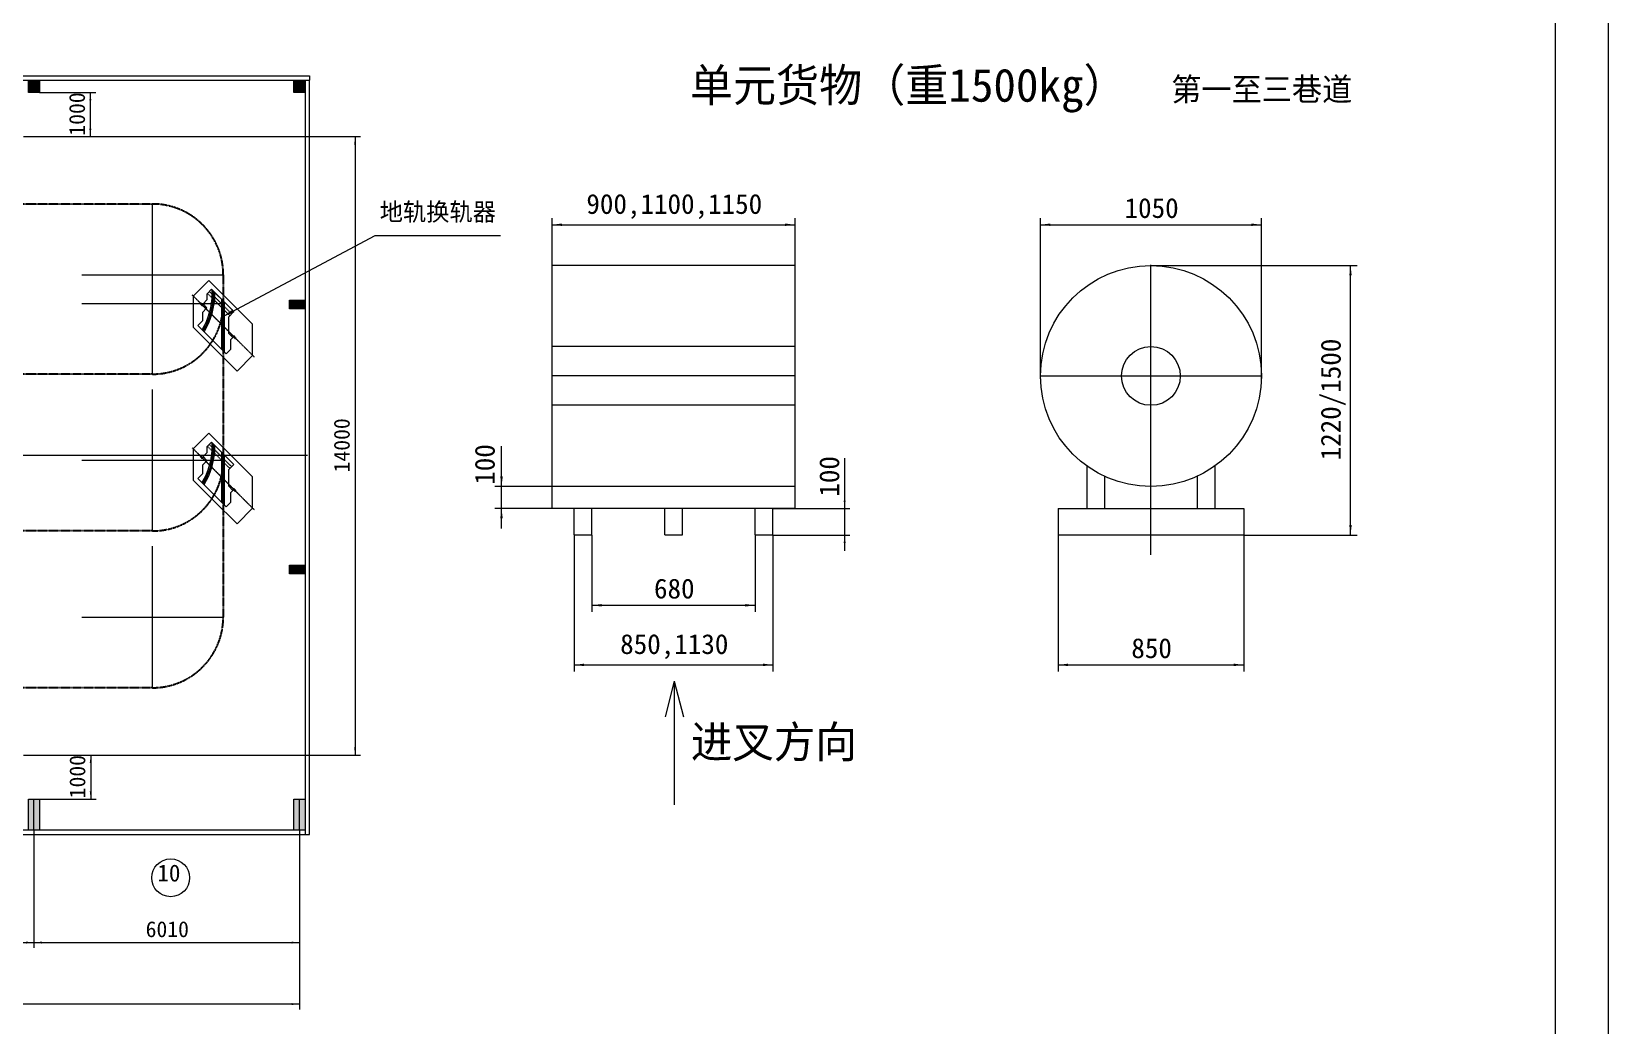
# Model space of a CAD drawing. Header units: millimetres. Extents: x -50460 to 50460, y -35640 to 35640.
# Drawn here: x 14765 to 50460, y -21709 to 790 of the extents above; entities that cross this region are included whole.
import ezdxf
from ezdxf.enums import TextEntityAlignment as Align

# ---------------------------------------------------------------- set-up
doc = ezdxf.new("R2010")
doc.units = ezdxf.units.MM
for name, pattern in [('双点画线', [22, 12, -2, 2, -2, 2, -2]), ('点画线', [18, 12, -2, 2, -2]), ('虚线', [2, 1, -1])]:
    doc.linetypes.add(name, pattern=pattern)
doc.layers.get('0').update_dxf_attribs({"lineweight": 35})
for name, color, linetype, lineweight in [('7', 30, '双点画线', 18), ('EB0', 7, 'Continuous', 15), ('EB0_1', 7, 'Continuous', 15), ('WALL-MOVE', 6, 'Continuous', 18), ('中心线层', 1, '点画线', 18), ('尺寸线层', 4, 'Continuous', 18), ('粗实线层', 7, 'Continuous', 15), ('粗实线层_1', 7, 'Continuous', 15), ('细实线层', 3, 'Continuous', 18), ('虚线层', 100, '虚线', 18)]:
    doc.layers.add(name, color=color, linetype=linetype, lineweight=lineweight)
doc.styles.add('标准', font='', dxfattribs={"width": 0.667})
doc.styles.get('标准').set_extended_font_data('宋体')
doc.dimstyles.new('AM_DEMATIC$0', dxfattribs={"dimscale": 120, "dimtxt": 3, "dimasz": 1.5, "dimexe": 1, "dimexo": 0, "dimgap": 1, "dimtad": 1, "dimdsep": 46, "dimtxsty": 'Standard', "dimblk": '_CAXARROW', "dimcen": 0, "dimdle": 3, "dimclrd": 256, "dimclre": 256, "dimclrt": 2, "dimadec": 0, "dimazin": 2, "dimtfac": 0.707107, "dimtdec": 3, "dimtmove": 0, "dimatfit": 3, "dimfxl": 0, "dimfrac": 2, "dimtolj": 1, "dimlwd": 18, "dimarcsym": 0})

# ---------------------------------------------------------------- blocks, each defined once
blk = doc.blocks.new('*X244')
at = {"layer": '粗实线层'}
blk.add_line((410.5, -287), (410.5, 287), dxfattribs=at)
at = {"layer": '细实线层'}
blk.add_line((420.5, -297), (420.5, 297), dxfattribs=at)
at = {"layer": '尺寸线层', "linetype": 'Continuous', "style": '标准', "width": 0.667}
blk.add_attdef('图纸编号', text='', height=5.19, rotation=180, dxfattribs=at).set_placement((-370.5, 282), align=Align.MIDDLE_CENTER)
blk = doc.blocks.new('*X514')
at = {"layer": '尺寸线层', "linetype": 'Continuous', "lineweight": 18}
for points in [[(22090, -1590), (22112, -1770), (22067, -1770)], [(22090, -15590), (22112, -15410), (22067, -15410)]]:
    blk.add_hatch(color=256, dxfattribs=at).paths.add_polyline_path(points, flags=0)
at = {"layer": '尺寸线层'}
for p, q in [((14580, -1590), (22210, -1590)), ((14580, -15590), (22210, -15590))]:
    blk.add_line(p, q, dxfattribs=at)
at = {"layer": '尺寸线层', "linetype": 'Continuous', "lineweight": 18}
blk.add_line((22090, -1590), (22090, -15590), dxfattribs=at)
at = {"layer": '尺寸线层', "color": 2, "insert": (21790, -8577), "char_height": 360, "width": 2392, "attachment_point": 5, "rotation": 90, "line_spacing_factor": 1.37}
blk.add_mtext('14000', dxfattribs=at)
blk = doc.blocks.new('_CAXARROW')
blk.add_hatch(color=0).paths.add_polyline_path([(0, 0), (-1, 0.125), (-1, -0.125)], flags=0)
blk = doc.blocks.new('*X565')
at = {"layer": '中心线层'}
blk.add_line((354, 354), (-1055, 1762), dxfattribs=at)
at = {"layer": '粗实线层_1'}
for p, q in [((-1028, 1735), (-674, 2089)), ((-674, 2089), (316, 1099)), ((-1028, 1735), (-1028, 1028)), ((316, 391), (316, 1099)), ((-568, 568), (-1028, 1028)), ((-38, 38), (-568, 568)), ((316, 391), (-38, 38))]:
    blk.add_line(p, q, dxfattribs=at)
blk = doc.blocks.new('*X567')
at = {"layer": 'EB0'}
for p, q in [((247, 879), (247, 963)), ((307, 879), (307, 903))]:
    blk.add_line(p, q, dxfattribs=at)
at = {"layer": '中心线层'}
blk.add_line((277, 876), (277, 933), dxfattribs=at)
at = {"layer": '中心线层', "linetype": '点画线', "lineweight": 18}
blk.add_arc((-1323, 879), 1600, 328.3543, 0, dxfattribs=at)
at = {"layer": '粗实线层'}
for p, q in [((307, 903), (247, 963)), ((61, 17), (17, 61))]:
    blk.add_line(p, q, dxfattribs=at)
for radius, start in [(1570, 328.6158), (1630, 328.1027)]:
    blk.add_arc((-1323, 879), radius, start, 0, dxfattribs=at)
at = {"layer": '虚线层', "linetype": '虚线', "lineweight": 18}
for p, q in [((271, 879), (271, 939)), ((283, 879), (283, 927))]:
    blk.add_line(p, q, dxfattribs=at)
for radius, start, end in [(1594, 328.4068, 0), (1606, 328.3022, 360)]:
    blk.add_arc((-1323, 879), radius, start, end, dxfattribs=at)
blk = doc.blocks.new('*X568')
at = {"layer": 'EB0'}
for p, q in [((24, 84), (24, 1216)), ((84, 24), (84, 1155))]:
    blk.add_line(p, q, dxfattribs=at)
at = {"layer": '中心线层'}
blk.add_line((54, 54), (54, 1185), dxfattribs=at)
at = {"layer": '粗实线层'}
for p, q in [((24, 1216), (84, 1155)), ((84, 24), (24, 84))]:
    blk.add_line(p, q, dxfattribs=at)
at = {"layer": '虚线层', "linetype": '虚线', "lineweight": 18}
for p, q in [((48, 60), (48, 1192)), ((60, 48), (60, 1179))]:
    blk.add_line(p, q, dxfattribs=at)
blk = doc.blocks.new('*X569')
at = {"layer": '7', "linetype": '双点画线', "lineweight": 25}
for p, q in [((6, 6), (19, -6)), ((6, -6), (19, 6)), ((12, 2), (16, -4)), ((20, 0), (13, -8)), ((21, -1), (13, -8)), ((15, -3), (28, -15)), ((15, -15), (28, -3)), ((15, -3), (28, -15)), ((15, -15), (28, -3)), ((16, -5), (15, -5)), ((20, -8), (18, -7)), ((18, -12), (27, -21)), ((20, -7), (20, -5)), ((22, -11), (23, -12)), ((28, -19), (23, -13)), ((24, -10), (24, -10)), ((24, -12), (37, -24)), ((24, -24), (37, -12)), ((25, -6), (34, -14)), ((31, -16), (26, -10)), ((33, -21), (46, -33)), ((33, -33), (46, -21))]:
    blk.add_line(p, q, dxfattribs=at)
at = {"layer": '7', "linetype": 'Continuous', "lineweight": 35}
for p, q in [((11, 2), (11, 3)), ((16, -5), (11, 2)), ((11, 2), (11, 2)), ((15, -5), (11, 2)), ((16, -4), (15, -4))]:
    blk.add_line(p, q, dxfattribs=at)
at = {"layer": '7', "linetype": '双点画线', "lineweight": 25}
for centre, radius in [((13, 0), 2.23), ((22, -9), 2.23), ((22, -9), 2.23), ((31, -18), 2.22), ((40, -27), 2.23)]:
    blk.add_circle(centre, radius, dxfattribs=at)
for centre, radius, start, end in [((13, 0), 5.91, 32.9536, 237.0464), ((41, 19), 28.5, 214.0791, 235.9209), ((-7, -28), 28.5, 34.0791, 55.9209), ((22, -9), 5.91, 32.9536, 237.0464), ((22, -9), 4.5, 154.4993, 225), ((2, -37), 28.5, 34.0791, 55.9209), ((22, -9), 2.22, 143.3712, 293.7371), ((22, -9), 4.5, 45, 115.5007), ((22, -9), 2.22, 336.2629, 126.6288), ((24, -13), 1.48, 135, 217.4156), ((25, -11), 1.48, 52.5844, 135), ((50, 10), 28.5, 214.0791, 235.9209), ((31, -18), 5.9, 212.9536, 57.0464), ((31, -18), 5, 222.27, 47.73), ((11, -46), 28.5, 34.0791, 55.9209), ((31, -18), 2.23, 135, 74.6211), ((31, -18), 2.23, 195.3789, 74.6211), ((59, 1), 28.5, 214.0791, 235.9209), ((40, -27), 5.9, 212.9536, 57.0464)]:
    blk.add_arc(centre, radius, start, end, dxfattribs=at)
at = {"layer": '7', "linetype": 'Continuous', "lineweight": 35}
for centre, radius, start, end in [((11, 3), 0.8, 350.7305, 249.2695), ((11, 3), 0.8, 350.7305, 249.2695), ((11, 3), 0.213, 345, 255), ((10, 1), 1.28, 30, 54.9102), ((13, 3), 1.28, 185.0898, 210)]:
    blk.add_arc(centre, radius, start, end, dxfattribs=at)
blk = doc.blocks.new('*X570')
at = {"layer": '7', "linetype": '双点画线', "lineweight": 25}
for p, q in [((-33, 21), (-46, 33)), ((-33, 33), (-46, 21)), ((-24, 12), (-37, 24)), ((-24, 24), (-37, 12)), ((-25, 6), (-34, 14)), ((-31, 16), (-26, 10)), ((-28, 19), (-23, 13)), ((-15, 3), (-28, 15)), ((-15, 15), (-28, 3)), ((-15, 3), (-28, 15)), ((-15, 15), (-28, 3)), ((-18, 12), (-27, 21)), ((-24, 10), (-24, 10)), ((-22, 11), (-23, 12)), ((-21, 1), (-13, 8)), ((-20, 8), (-18, 7)), ((-20, 0), (-13, 8)), ((-20, 7), (-20, 5)), ((-6, -6), (-19, 6)), ((-6, 6), (-19, -6)), ((-16, 5), (-15, 5)), ((-12, -2), (-16, 4))]:
    blk.add_line(p, q, dxfattribs=at)
at = {"layer": '7', "linetype": 'Continuous', "lineweight": 35}
for p, q in [((-16, 5), (-11, -2)), ((-16, 4), (-15, 4)), ((-15, 5), (-11, -2)), ((-11, -2), (-11, -3)), ((-11, -2), (-11, -2))]:
    blk.add_line(p, q, dxfattribs=at)
at = {"layer": '7', "linetype": '双点画线', "lineweight": 25}
for centre, radius in [((-40, 27), 2.23), ((-31, 18), 2.22), ((-22, 9), 2.23), ((-22, 9), 2.23), ((-13, 0), 2.23)]:
    blk.add_circle(centre, radius, dxfattribs=at)
for centre, radius, start, end in [((-40, 27), 5.9, 32.9536, 237.0464), ((-59, -1), 28.5, 34.0791, 55.9209), ((-31, 18), 5.9, 32.9536, 237.0464), ((-31, 18), 5, 42.27, 227.73), ((-11, 46), 28.5, 214.0791, 235.9209), ((-50, -10), 28.5, 34.0791, 55.9209), ((-31, 18), 2.23, 315, 254.6211), ((-31, 18), 2.23, 15.3789, 254.6211), ((-22, 9), 5.91, 212.9536, 57.0464), ((-2, 37), 28.5, 214.0791, 235.9209), ((-25, 11), 1.48, 232.5844, 315), ((-22, 9), 4.5, 225, 295.5007), ((-41, -19), 28.5, 34.0791, 55.9209), ((-22, 9), 2.22, 156.2629, 306.6288), ((-24, 13), 1.48, 315, 37.4156), ((-22, 9), 2.22, 323.3712, 113.7371), ((-22, 9), 4.5, 334.4993, 45), ((-13, 0), 5.91, 212.9536, 57.0464), ((7, 28), 28.5, 214.0791, 235.9209)]:
    blk.add_arc(centre, radius, start, end, dxfattribs=at)
at = {"layer": '7', "linetype": 'Continuous', "lineweight": 35}
for centre, radius, start, end in [((-11, -3), 0.8, 170.7305, 69.2695), ((-13, -3), 1.28, 5.0898, 30), ((-11, -3), 0.8, 170.7305, 69.2695), ((-11, -3), 0.213, 165, 75), ((-10, -1), 1.28, 210, 234.9102)]:
    blk.add_arc(centre, radius, start, end, dxfattribs=at)
blk = doc.blocks.new('*X566')
at = {"layer": 'EB0_1'}
blk.add_line((-179, 1330), (-347, 1498), dxfattribs=at)
at = {"layer": '中心线层', "linetype": '点画线', "lineweight": 18}
for p, q in [((-654, 1239), (293, 293)), ((-598, 1183), (211, 374))]:
    blk.add_line(p, q, dxfattribs=at)
at = {"layer": '粗实线层'}
blk.add_line((-540, 1170), (-459, 1089), dxfattribs=at)
at = {"layer": '粗实线层_1'}
for p, q in [((-347, 1498), (-446, 1399)), ((-347, 1498), (158, 993)), ((-446, 1264), (-540, 1170)), ((-446, 1264), (-446, 1399)), ((-552, 784), (-658, 677)), ((-459, 1068), (-552, 974)), ((-552, 974), (-552, 784)), ((158, 993), (41, 876)), ((41, 499), (41, 876)), ((-658, 677), (-15, 35)), ((41, 499), (135, 404)), ((91, 360), (135, 404)), ((91, 141), (91, 360)), ((-15, 35), (91, 141))]:
    blk.add_line(p, q, dxfattribs=at)
blk.add_arc((-469, 1078), 15, 315, 45, dxfattribs=at)
at = {"layer": '虚线层', "linetype": '虚线', "lineweight": 18}
for p, q in [((-397, 1447), (108, 943)), ((-438, 1406), (67, 902))]:
    blk.add_line(p, q, dxfattribs=at)
at = {"layer": '粗实线层'}
for name, p in [('*X567', (-579, 520)), ('*X570', (-548, 1146)), ('*X568', (-137, 48)), ('*X569', (147, 426))]:
    blk.add_blockref(name, p, dxfattribs=at)
blk = doc.blocks.new('*X564')
at = {"layer": '粗实线层'}
for name, p in [('*X565', (38, -38)), ('*X566', (-229, 351))]:
    blk.add_blockref(name, p, dxfattribs=at)
blk = doc.blocks.new('*X572')
at = {"layer": '中心线层'}
blk.add_line((354, 354), (-1055, 1762), dxfattribs=at)
at = {"layer": '粗实线层_1'}
for p, q in [((-1028, 1735), (-674, 2089)), ((-674, 2089), (316, 1099)), ((-1028, 1735), (-1028, 1028)), ((316, 391), (316, 1099)), ((-568, 568), (-1028, 1028)), ((-38, 38), (-568, 568)), ((316, 391), (-38, 38))]:
    blk.add_line(p, q, dxfattribs=at)
blk = doc.blocks.new('*X574')
at = {"layer": 'EB0'}
for p, q in [((247, 879), (247, 963)), ((307, 879), (307, 903))]:
    blk.add_line(p, q, dxfattribs=at)
at = {"layer": '中心线层'}
blk.add_line((277, 876), (277, 933), dxfattribs=at)
at = {"layer": '中心线层', "linetype": '点画线', "lineweight": 18}
blk.add_arc((-1323, 879), 1600, 328.3543, 0, dxfattribs=at)
at = {"layer": '粗实线层'}
for p, q in [((307, 903), (247, 963)), ((61, 17), (17, 61))]:
    blk.add_line(p, q, dxfattribs=at)
for radius, start in [(1570, 328.6158), (1630, 328.1027)]:
    blk.add_arc((-1323, 879), radius, start, 0, dxfattribs=at)
at = {"layer": '虚线层', "linetype": '虚线', "lineweight": 18}
for p, q in [((271, 879), (271, 939)), ((283, 879), (283, 927))]:
    blk.add_line(p, q, dxfattribs=at)
for radius, start, end in [(1594, 328.4068, 0), (1606, 328.3022, 360)]:
    blk.add_arc((-1323, 879), radius, start, end, dxfattribs=at)
blk = doc.blocks.new('*X575')
at = {"layer": 'EB0'}
for p, q in [((24, 84), (24, 1216)), ((84, 24), (84, 1155))]:
    blk.add_line(p, q, dxfattribs=at)
at = {"layer": '中心线层'}
blk.add_line((54, 54), (54, 1185), dxfattribs=at)
at = {"layer": '粗实线层'}
for p, q in [((24, 1216), (84, 1155)), ((84, 24), (24, 84))]:
    blk.add_line(p, q, dxfattribs=at)
at = {"layer": '虚线层', "linetype": '虚线', "lineweight": 18}
for p, q in [((48, 60), (48, 1192)), ((60, 48), (60, 1179))]:
    blk.add_line(p, q, dxfattribs=at)
blk = doc.blocks.new('*X576')
at = {"layer": '7', "linetype": '双点画线', "lineweight": 25}
for p, q in [((6, 6), (19, -6)), ((6, -6), (19, 6)), ((12, 2), (16, -4)), ((20, 0), (13, -8)), ((21, -1), (13, -8)), ((15, -3), (28, -15)), ((15, -15), (28, -3)), ((15, -3), (28, -15)), ((15, -15), (28, -3)), ((16, -5), (15, -5)), ((20, -8), (18, -7)), ((18, -12), (27, -21)), ((20, -7), (20, -5)), ((22, -11), (23, -12)), ((28, -19), (23, -13)), ((24, -10), (24, -10)), ((24, -12), (37, -24)), ((24, -24), (37, -12)), ((25, -6), (34, -14)), ((31, -16), (26, -10)), ((33, -21), (46, -33)), ((33, -33), (46, -21))]:
    blk.add_line(p, q, dxfattribs=at)
at = {"layer": '7', "linetype": 'Continuous', "lineweight": 35}
for p, q in [((11, 2), (11, 3)), ((16, -5), (11, 2)), ((11, 2), (11, 2)), ((15, -5), (11, 2)), ((16, -4), (15, -4))]:
    blk.add_line(p, q, dxfattribs=at)
at = {"layer": '7', "linetype": '双点画线', "lineweight": 25}
for centre, radius in [((13, 0), 2.23), ((22, -9), 2.23), ((22, -9), 2.23), ((31, -18), 2.22), ((40, -27), 2.23)]:
    blk.add_circle(centre, radius, dxfattribs=at)
for centre, radius, start, end in [((13, 0), 5.91, 32.9536, 237.0464), ((41, 19), 28.5, 214.0791, 235.9209), ((-7, -28), 28.5, 34.0791, 55.9209), ((22, -9), 5.91, 32.9536, 237.0464), ((22, -9), 4.5, 154.4993, 225), ((2, -37), 28.5, 34.0791, 55.9209), ((22, -9), 2.22, 143.3712, 293.7371), ((22, -9), 4.5, 45, 115.5007), ((22, -9), 2.22, 336.2629, 126.6288), ((24, -13), 1.48, 135, 217.4156), ((25, -11), 1.48, 52.5844, 135), ((50, 10), 28.5, 214.0791, 235.9209), ((31, -18), 5.9, 212.9536, 57.0464), ((31, -18), 5, 222.27, 47.73), ((11, -46), 28.5, 34.0791, 55.9209), ((31, -18), 2.23, 135, 74.6211), ((31, -18), 2.23, 195.3789, 74.6211), ((59, 1), 28.5, 214.0791, 235.9209), ((40, -27), 5.9, 212.9536, 57.0464)]:
    blk.add_arc(centre, radius, start, end, dxfattribs=at)
at = {"layer": '7', "linetype": 'Continuous', "lineweight": 35}
for centre, radius, start, end in [((11, 3), 0.8, 350.7305, 249.2695), ((11, 3), 0.8, 350.7305, 249.2695), ((11, 3), 0.213, 345, 255), ((10, 1), 1.28, 30, 54.9102), ((13, 3), 1.28, 185.0898, 210)]:
    blk.add_arc(centre, radius, start, end, dxfattribs=at)
blk = doc.blocks.new('*X577')
at = {"layer": '7', "linetype": '双点画线', "lineweight": 25}
for p, q in [((-33, 21), (-46, 33)), ((-33, 33), (-46, 21)), ((-24, 12), (-37, 24)), ((-24, 24), (-37, 12)), ((-25, 6), (-34, 14)), ((-31, 16), (-26, 10)), ((-28, 19), (-23, 13)), ((-15, 3), (-28, 15)), ((-15, 15), (-28, 3)), ((-15, 3), (-28, 15)), ((-15, 15), (-28, 3)), ((-18, 12), (-27, 21)), ((-24, 10), (-24, 10)), ((-22, 11), (-23, 12)), ((-21, 1), (-13, 8)), ((-20, 8), (-18, 7)), ((-20, 0), (-13, 8)), ((-20, 7), (-20, 5)), ((-6, -6), (-19, 6)), ((-6, 6), (-19, -6)), ((-16, 5), (-15, 5)), ((-12, -2), (-16, 4))]:
    blk.add_line(p, q, dxfattribs=at)
at = {"layer": '7', "linetype": 'Continuous', "lineweight": 35}
for p, q in [((-16, 5), (-11, -2)), ((-16, 4), (-15, 4)), ((-15, 5), (-11, -2)), ((-11, -2), (-11, -3)), ((-11, -2), (-11, -2))]:
    blk.add_line(p, q, dxfattribs=at)
at = {"layer": '7', "linetype": '双点画线', "lineweight": 25}
for centre, radius in [((-40, 27), 2.23), ((-31, 18), 2.22), ((-22, 9), 2.23), ((-22, 9), 2.23), ((-13, 0), 2.23)]:
    blk.add_circle(centre, radius, dxfattribs=at)
for centre, radius, start, end in [((-40, 27), 5.9, 32.9536, 237.0464), ((-59, -1), 28.5, 34.0791, 55.9209), ((-31, 18), 5.9, 32.9536, 237.0464), ((-31, 18), 5, 42.27, 227.73), ((-11, 46), 28.5, 214.0791, 235.9209), ((-50, -10), 28.5, 34.0791, 55.9209), ((-31, 18), 2.23, 315, 254.6211), ((-31, 18), 2.23, 15.3789, 254.6211), ((-22, 9), 5.91, 212.9536, 57.0464), ((-2, 37), 28.5, 214.0791, 235.9209), ((-25, 11), 1.48, 232.5844, 315), ((-22, 9), 4.5, 225, 295.5007), ((-41, -19), 28.5, 34.0791, 55.9209), ((-22, 9), 2.22, 156.2629, 306.6288), ((-24, 13), 1.48, 315, 37.4156), ((-22, 9), 2.22, 323.3712, 113.7371), ((-22, 9), 4.5, 334.4993, 45), ((-13, 0), 5.91, 212.9536, 57.0464), ((7, 28), 28.5, 214.0791, 235.9209)]:
    blk.add_arc(centre, radius, start, end, dxfattribs=at)
at = {"layer": '7', "linetype": 'Continuous', "lineweight": 35}
for centre, radius, start, end in [((-11, -3), 0.8, 170.7305, 69.2695), ((-13, -3), 1.28, 5.0898, 30), ((-11, -3), 0.8, 170.7305, 69.2695), ((-11, -3), 0.213, 165, 75), ((-10, -1), 1.28, 210, 234.9102)]:
    blk.add_arc(centre, radius, start, end, dxfattribs=at)
blk = doc.blocks.new('*X573')
at = {"layer": 'EB0_1'}
blk.add_line((-179, 1330), (-347, 1498), dxfattribs=at)
at = {"layer": '中心线层', "linetype": '点画线', "lineweight": 18}
for p, q in [((-654, 1239), (293, 293)), ((-598, 1183), (211, 374))]:
    blk.add_line(p, q, dxfattribs=at)
at = {"layer": '粗实线层'}
blk.add_line((-540, 1170), (-459, 1089), dxfattribs=at)
at = {"layer": '粗实线层_1'}
for p, q in [((-347, 1498), (-446, 1399)), ((-347, 1498), (158, 993)), ((-446, 1264), (-540, 1170)), ((-446, 1264), (-446, 1399)), ((-552, 784), (-658, 677)), ((-459, 1068), (-552, 974)), ((-552, 974), (-552, 784)), ((158, 993), (41, 876)), ((41, 499), (41, 876)), ((-658, 677), (-15, 35)), ((41, 499), (135, 404)), ((91, 360), (135, 404)), ((91, 141), (91, 360)), ((-15, 35), (91, 141))]:
    blk.add_line(p, q, dxfattribs=at)
blk.add_arc((-469, 1078), 15, 315, 45, dxfattribs=at)
at = {"layer": '虚线层', "linetype": '虚线', "lineweight": 18}
for p, q in [((-397, 1447), (108, 943)), ((-438, 1406), (67, 902))]:
    blk.add_line(p, q, dxfattribs=at)
at = {"layer": '粗实线层'}
for name, p in [('*X574', (-579, 520)), ('*X577', (-548, 1146)), ('*X575', (-137, 48)), ('*X576', (147, 426))]:
    blk.add_blockref(name, p, dxfattribs=at)
blk = doc.blocks.new('*X571')
at = {"layer": '粗实线层'}
for name, p in [('*X572', (38, -38)), ('*X573', (-229, 351))]:
    blk.add_blockref(name, p, dxfattribs=at)
blk = doc.blocks.new('*X578')
at = {"layer": '尺寸线层', "linetype": 'Continuous', "lineweight": 18}
for points in [[(16097, -590), (16074, -770), (16119, -770)], [(16097, -1590), (16074, -1410), (16119, -1410)]]:
    blk.add_hatch(color=256, dxfattribs=at).paths.add_polyline_path(points, flags=0)
at = {"layer": '尺寸线层'}
for p, q in [((14945, -590), (16217, -590)), ((14580, -1590), (16217, -1590))]:
    blk.add_line(p, q, dxfattribs=at)
at = {"layer": '尺寸线层', "linetype": 'Continuous', "lineweight": 18}
blk.add_line((16097, -1590), (16097, -590), dxfattribs=at)
at = {"layer": '尺寸线层', "color": 2, "insert": (15797, -1077), "char_height": 360, "width": 1880, "attachment_point": 5, "rotation": 90, "line_spacing_factor": 1.37}
blk.add_mtext('1000', dxfattribs=at)
blk = doc.blocks.new('*X579')
at = {"layer": '尺寸线层', "linetype": 'Continuous', "lineweight": 18}
for points in [[(16105, -15590), (16128, -15770), (16083, -15770)], [(16105, -16590), (16128, -16410), (16083, -16410)]]:
    blk.add_hatch(color=256, dxfattribs=at).paths.add_polyline_path(points, flags=0)
at = {"layer": '尺寸线层'}
for p, q in [((14580, -15590), (16225, -15590)), ((14945, -16590), (16225, -16590))]:
    blk.add_line(p, q, dxfattribs=at)
at = {"layer": '尺寸线层', "linetype": 'Continuous', "lineweight": 18}
blk.add_line((16105, -15590), (16105, -16590), dxfattribs=at)
at = {"layer": '尺寸线层', "color": 2, "insert": (15805, -16077), "char_height": 360, "width": 1880, "attachment_point": 5, "rotation": 90, "line_spacing_factor": 1.37}
blk.add_mtext('1000', dxfattribs=at)
blk = doc.blocks.new('*X747')
at = {"layer": '尺寸线层'}
h = blk.add_hatch(color=256, dxfattribs=at)
h.paths.add_polyline_path([(-125, 0), (-125, -166), (-125, -280), (0, -280), (0, 0)], flags=0)
h.paths.add_polyline_path([(0, 0), (0, -141), (0, -280), (125, -280), (125, 0)], flags=0)
for p, q in [((-125, 0), (125, 0)), ((0, -280), (0, 0)), ((125, 0), (125, -280)), ((-125, -280), (-125, 0)), ((125, -280), (-125, -280))]:
    blk.add_line(p, q, dxfattribs=at)
blk = doc.blocks.new('*X748')
at = {"layer": '尺寸线层'}
h = blk.add_hatch(color=256, dxfattribs=at)
h.paths.add_polyline_path([(-125, 0), (-125, -166), (-125, -280), (0, -280), (0, 0)], flags=0)
h.paths.add_polyline_path([(0, 0), (0, -141), (0, -280), (125, -280), (125, 0)], flags=0)
for p, q in [((-125, 0), (125, 0)), ((0, -280), (0, 0)), ((125, 0), (125, -280)), ((-125, -280), (-125, 0)), ((125, -280), (-125, -280))]:
    blk.add_line(p, q, dxfattribs=at)
blk = doc.blocks.new('*X737')
at = {"layer": '尺寸线层'}
for name, p in [('*X748', (0, 0)), ('*X747', (-6010, 0))]:
    blk.add_blockref(name, p, dxfattribs=at)
blk = doc.blocks.new('*X751')
at = {"layer": '尺寸线层'}
h = blk.add_hatch(color=256, dxfattribs=at)
h.paths.add_polyline_path([(0, 0), (0, -60), (0, -100), (-350, -100), (-350, 0)], flags=0)
h.paths.add_polyline_path([(0, 100), (0, 41), (0, 0), (-350, 0), (-350, 100)], flags=0)
for p, q in [((-350, -100), (-350, 100)), ((-350, 100), (0, 100)), ((0, 0), (-350, 0)), ((0, 100), (0, -100)), ((0, -100), (-350, -100))]:
    blk.add_line(p, q, dxfattribs=at)
blk = doc.blocks.new('*X752')
at = {"layer": '尺寸线层'}
h = blk.add_hatch(color=256, dxfattribs=at)
h.paths.add_polyline_path([(0, 0), (0, -60), (0, -100), (-350, -100), (-350, 0)], flags=0)
h.paths.add_polyline_path([(0, 100), (0, 41), (0, 0), (-350, 0), (-350, 100)], flags=0)
for p, q in [((-350, -100), (-350, 100)), ((-350, 100), (0, 100)), ((0, 0), (-350, 0)), ((0, 100), (0, -100)), ((0, -100), (-350, -100))]:
    blk.add_line(p, q, dxfattribs=at)
blk = doc.blocks.new('*X756')
at = {"layer": '尺寸线层'}
h = blk.add_hatch(color=256, dxfattribs=at)
h.paths.add_polyline_path([(-125, 0), (-125, -331), (-125, -700), (0, -700), (0, 0)], flags=0)
h.paths.add_polyline_path([(0, 0), (0, -348), (0, -700), (125, -700), (125, 0)], flags=0)
for p, q in [((-125, -700), (-125, 0)), ((-125, 0), (125, 0)), ((0, -700), (0, 0)), ((125, 0), (125, -700)), ((125, -700), (-125, -700))]:
    blk.add_line(p, q, dxfattribs=at)
blk = doc.blocks.new('*X757')
at = {"layer": '尺寸线层'}
h = blk.add_hatch(color=256, dxfattribs=at)
h.paths.add_polyline_path([(-125, 0), (-125, -331), (-125, -700), (0, -700), (0, 0)], flags=0)
h.paths.add_polyline_path([(0, 0), (0, -348), (0, -700), (125, -700), (125, 0)], flags=0)
for p, q in [((-125, -700), (-125, 0)), ((-125, 0), (125, 0)), ((0, -700), (0, 0)), ((125, 0), (125, -700)), ((125, -700), (-125, -700))]:
    blk.add_line(p, q, dxfattribs=at)
blk = doc.blocks.new('*X753')
at = {"layer": '尺寸线层'}
for name, p in [('*X756', (0, 0)), ('*X757', (-6010, 0))]:
    blk.add_blockref(name, p, dxfattribs=at)
blk = doc.blocks.new('*X777')
at = {"layer": '尺寸线层', "linetype": 'Continuous', "lineweight": 18}
for points in [[(8810, -19833), (8990, -19811), (8990, -19856)], [(14820, -19833), (14640, -19811), (14640, -19856)]]:
    blk.add_hatch(color=256, dxfattribs=at).paths.add_polyline_path(points, flags=0)
at = {"layer": '尺寸线层'}
for p, q in [((8810, -17290), (8810, -19953)), ((14820, -17290), (14820, -19953))]:
    blk.add_line(p, q, dxfattribs=at)
at = {"layer": '尺寸线层', "linetype": 'Continuous', "lineweight": 18}
blk.add_line((8810, -19833), (14820, -19833), dxfattribs=at)
at = {"layer": '尺寸线层', "color": 2, "insert": (11828, -19533), "char_height": 360, "width": 1948, "attachment_point": 5, "line_spacing_factor": 1.37}
blk.add_mtext('6010', dxfattribs=at)
blk = doc.blocks.new('*X778')
at = {"layer": '尺寸线层', "linetype": 'Continuous', "lineweight": 18}
for points in [[(14820, -19833), (15000, -19811), (15000, -19856)], [(20830, -19833), (20650, -19811), (20650, -19856)]]:
    blk.add_hatch(color=256, dxfattribs=at).paths.add_polyline_path(points, flags=0)
at = {"layer": '尺寸线层'}
for p, q in [((14820, -17290), (14820, -19953)), ((20830, -17290), (20830, -19953))]:
    blk.add_line(p, q, dxfattribs=at)
at = {"layer": '尺寸线层', "linetype": 'Continuous', "lineweight": 18}
blk.add_line((14820, -19833), (20830, -19833), dxfattribs=at)
at = {"layer": '尺寸线层', "color": 2, "insert": (17838, -19533), "char_height": 360, "width": 1948, "attachment_point": 5, "line_spacing_factor": 1.37}
blk.add_mtext('6010', dxfattribs=at)
blk = doc.blocks.new('*X779')
at = {"layer": '尺寸线层', "linetype": 'Continuous', "lineweight": 18}
for points in [[(-39270, -21225), (-39090, -21247), (-39090, -21202)], [(20830, -21225), (20650, -21247), (20650, -21202)]]:
    blk.add_hatch(color=256, dxfattribs=at).paths.add_polyline_path(points, flags=0)
at = {"layer": '尺寸线层'}
for p, q in [((-39270, -17290), (-39270, -21345)), ((20830, -17290), (20830, -21345))]:
    blk.add_line(p, q, dxfattribs=at)
at = {"layer": '尺寸线层', "linetype": 'Continuous', "lineweight": 18}
blk.add_line((20830, -21225), (-39270, -21225), dxfattribs=at)
at = {"layer": '尺寸线层', "color": 2, "insert": (-9207, -20925), "char_height": 360, "width": 2460, "attachment_point": 5, "line_spacing_factor": 1.37}
blk.add_mtext('60100', dxfattribs=at)
blk = doc.blocks.new('*X839')
at = {"layer": '尺寸线层', "linetype": 'Continuous', "lineweight": 18}
for points in [[(25403, -9507), (25375, -9282), (25432, -9282)], [(25403, -10007), (25375, -10232), (25432, -10232)]]:
    blk.add_hatch(color=256, dxfattribs=at).paths.add_polyline_path(points, flags=0)
blk.add_line((25403, -10457), (25403, -8599), dxfattribs=at)
at = {"layer": '尺寸线层'}
for p, q in [((26548, -9507), (25253, -9507)), ((26548, -10007), (25253, -10007))]:
    blk.add_line(p, q, dxfattribs=at)
at = {"layer": '尺寸线层', "color": 2, "insert": (25028, -9010), "char_height": 450, "width": 1710, "attachment_point": 5, "rotation": 90, "line_spacing_factor": 1.37}
blk.add_mtext('100', dxfattribs=at)
blk = doc.blocks.new('*X840')
at = {"layer": '尺寸线层', "linetype": 'Continuous', "lineweight": 18}
for points in [[(33171, -10007), (33148, -9827), (33193, -9827)], [(33171, -10607), (33148, -10787), (33193, -10787)]]:
    blk.add_hatch(color=256, dxfattribs=at).paths.add_polyline_path(points, flags=0)
blk.add_line((33171, -10967), (33171, -8868), dxfattribs=at)
at = {"layer": '尺寸线层'}
for p, q in [((31548, -10007), (33291, -10007)), ((31548, -10607), (33291, -10607))]:
    blk.add_line(p, q, dxfattribs=at)
at = {"layer": '尺寸线层', "color": 2, "insert": (32826, -9280), "char_height": 450, "width": 1710, "attachment_point": 5, "rotation": 90, "line_spacing_factor": 1.37}
blk.add_mtext('100', dxfattribs=at)
blk = doc.blocks.new('*X841')
at = {"layer": '尺寸线层', "linetype": 'Continuous', "lineweight": 18}
for points in [[(27448, -12198), (27673, -12170), (27673, -12227)], [(31148, -12198), (30923, -12170), (30923, -12227)]]:
    blk.add_hatch(color=256, dxfattribs=at).paths.add_polyline_path(points, flags=0)
at = {"layer": '尺寸线层'}
for p, q in [((27448, -10607), (27448, -12348)), ((31148, -10607), (31148, -12348))]:
    blk.add_line(p, q, dxfattribs=at)
at = {"layer": '尺寸线层', "linetype": 'Continuous', "lineweight": 18}
blk.add_line((27448, -12198), (31148, -12198), dxfattribs=at)
at = {"layer": '尺寸线层', "color": 2, "insert": (29314, -11823), "char_height": 450, "width": 1795, "attachment_point": 5, "line_spacing_factor": 1.37}
blk.add_mtext('680', dxfattribs=at)
blk = doc.blocks.new('*X842')
at = {"layer": '尺寸线层', "linetype": 'Continuous', "lineweight": 18}
for points in [[(27048, -13547), (27273, -13519), (27273, -13575)], [(31548, -13547), (31323, -13519), (31323, -13575)]]:
    blk.add_hatch(color=256, dxfattribs=at).paths.add_polyline_path(points, flags=0)
at = {"layer": '尺寸线层'}
for p, q in [((27048, -10607), (27048, -13697)), ((31548, -10607), (31548, -13697))]:
    blk.add_line(p, q, dxfattribs=at)
at = {"layer": '尺寸线层', "linetype": 'Continuous', "lineweight": 18}
blk.add_line((27048, -13547), (31548, -13547), dxfattribs=at)
at = {"layer": '尺寸线层', "color": 2, "insert": (29314, -13134), "char_height": 450, "width": 5000, "attachment_point": 5, "line_spacing_factor": 1.37}
blk.add_mtext('850,1130', dxfattribs=at)
blk = doc.blocks.new('*X843')
at = {"layer": '尺寸线层', "linetype": 'Continuous', "lineweight": 18}
for points in [[(26548, -3584), (26773, -3556), (26773, -3612)], [(32048, -3584), (31823, -3556), (31823, -3612)]]:
    blk.add_hatch(color=256, dxfattribs=at).paths.add_polyline_path(points, flags=0)
at = {"layer": '尺寸线层'}
for p, q in [((26548, -4507), (26548, -3434)), ((32048, -4507), (32048, -3434))]:
    blk.add_line(p, q, dxfattribs=at)
at = {"layer": '尺寸线层', "linetype": 'Continuous', "lineweight": 18}
blk.add_line((26548, -3584), (32048, -3584), dxfattribs=at)
at = {"layer": '尺寸线层', "color": 2, "insert": (29314, -3171), "char_height": 450, "width": 8200, "attachment_point": 5, "line_spacing_factor": 1.37}
blk.add_mtext('900,1100,1150', dxfattribs=at)
blk = doc.blocks.new('*X844')
at = {"layer": '尺寸线层', "linetype": 'Continuous', "lineweight": 18}
for points in [[(37603, -3584), (37828, -3556), (37828, -3612)], [(42603, -3584), (42378, -3556), (42378, -3612)]]:
    blk.add_hatch(color=256, dxfattribs=at).paths.add_polyline_path(points, flags=0)
at = {"layer": '尺寸线层'}
for p, q in [((37603, -7074), (37603, -3434)), ((42603, -7074), (42603, -3434))]:
    blk.add_line(p, q, dxfattribs=at)
at = {"layer": '尺寸线层', "linetype": 'Continuous', "lineweight": 18}
blk.add_line((37603, -3584), (42603, -3584), dxfattribs=at)
at = {"layer": '尺寸线层', "color": 2, "insert": (40119, -3209), "char_height": 450, "width": 2350, "attachment_point": 5, "line_spacing_factor": 1.37}
blk.add_mtext('1050', dxfattribs=at)
blk = doc.blocks.new('*X845')
at = {"layer": '尺寸线层', "linetype": 'Continuous', "lineweight": 18}
for points in [[(44621, -4507), (44593, -4732), (44649, -4732)], [(44621, -10607), (44593, -10382), (44649, -10382)]]:
    blk.add_hatch(color=256, dxfattribs=at).paths.add_polyline_path(points, flags=0)
at = {"layer": '尺寸线层'}
for p, q in [((40103, -4507), (44771, -4507)), ((42203, -10607), (44771, -10607))]:
    blk.add_line(p, q, dxfattribs=at)
at = {"layer": '尺寸线层', "linetype": 'Continuous', "lineweight": 18}
blk.add_line((44621, -10607), (44621, -4507), dxfattribs=at)
at = {"layer": '尺寸线层', "color": 2, "insert": (44228, -7540), "char_height": 450, "width": 5550, "attachment_point": 5, "rotation": 90, "line_spacing_factor": 1.37}
blk.add_mtext('1220/1500', dxfattribs=at)
blk = doc.blocks.new('*X846')
at = {"layer": '尺寸线层', "linetype": 'Continuous', "lineweight": 18}
for points in [[(38003, -13547), (38228, -13519), (38228, -13575)], [(42203, -13547), (41978, -13519), (41978, -13575)]]:
    blk.add_hatch(color=256, dxfattribs=at).paths.add_polyline_path(points, flags=0)
at = {"layer": '尺寸线层'}
for p, q in [((38003, -10607), (38003, -13697)), ((42203, -10607), (42203, -13697))]:
    blk.add_line(p, q, dxfattribs=at)
at = {"layer": '尺寸线层', "linetype": 'Continuous', "lineweight": 18}
blk.add_line((38003, -13547), (42203, -13547), dxfattribs=at)
at = {"layer": '尺寸线层', "color": 2, "insert": (40119, -13172), "char_height": 450, "width": 1800, "attachment_point": 5, "line_spacing_factor": 1.37}
blk.add_mtext('850', dxfattribs=at)
blk = doc.blocks.new('*X853')
at = {"layer": '尺寸线层', "linetype": 'Continuous'}
blk.add_hatch(color=256, dxfattribs=at).paths.add_polyline_path([(19075, -5674), (19322, -5500), (19358, -5566)], flags=0)
blk.add_line((19075, -5674), (22544, -3829), dxfattribs=at)
at = {"layer": '尺寸线层'}
blk.add_line((22544, -3829), (25377, -3829), dxfattribs=at)
at = {"layer": '尺寸线层', "color": 2, "insert": (23962, -3314), "char_height": 404.6, "width": 5659.6, "attachment_point": 5, "line_spacing_factor": 1.37}
blk.add_mtext('地轨换轨器', dxfattribs=at)

msp = doc.modelspace()

# ---------------------------------------------------------------- linework, layer by layer
at = {"layer": '7', "linetype": '双点画线', "lineweight": 25}
for p, q in [((17505.258, -3114.726), (-36151.139, -3114.726)), ((19105.258, -4714.726), (19105.258, -12464.726)), ((17505.258, -6964.726), (-36301.742, -6964.726)), ((17505.258, -10514.726), (-36301.742, -10514.726)), ((17505.258, -14064.726), (-36301.742, -14064.726))]:
    msp.add_line(p, q, dxfattribs=at)
for centre, start, end in [((17505.258, -4714.726), 0, 90), ((17505.258, -5364.726), 270, 360), ((17505.258, -8914.726), 270, 360), ((17505.258, -12464.726), 270, 360)]:
    msp.add_arc(centre, 1600, start, end, dxfattribs=at)
at = {"layer": 'WALL-MOVE'}
for p, q in [((-10844.742, -209.726), (21055.258, -209.726)), ((-10844.742, -309.726), (21055.258, -309.726)), ((21055.258, -209.726), (21055.258, -309.726)), ((21055.258, -17389.726), (21055.258, -309.726)), ((20955.258, -589.726), (20955.258, -17389.726)), ((-13844.742, -17389.726), (20955.258, -17389.726)), ((20955.258, -17289.726), (-10844.742, -17289.726)), ((20955.258, -17389.726), (21055.258, -17389.726))]:
    msp.add_line(p, q, dxfattribs=at)
at = {"layer": '中心线层'}
for p, q in [((17505.258, -6317.726), (17505.258, -3111.726)), ((17505.258, -6967.726), (17505.258, -3761.726)), ((15902.258, -4714.726), (19108.258, -4714.726)), ((15902.258, -5364.726), (19108.258, -5364.726)), ((17505.258, -10517.726), (17505.258, -7311.726)), ((-12347.742, -8799.726), (21008.258, -8799.726)), ((15902.258, -8914.726), (19108.258, -8914.726)), ((17505.258, -14067.726), (17505.258, -10861.726)), ((15902.258, -12464.726), (19108.258, -12464.726))]:
    msp.add_line(p, q, dxfattribs=at)
at = {"layer": '尺寸线层'}
for p, q in [((32047.559, -4506.588), (26547.559, -4506.588)), ((26547.559, -10006.588), (26547.559, -4506.588)), ((32047.559, -10006.588), (32047.559, -4506.588)), ((40103.078, -11052.885), (40103.078, -4491.588)), ((32050.559, -6341.741), (26544.559, -6341.741)), ((32050.559, -7006.588), (26544.559, -7006.588)), ((37588.078, -7006.588), (42618.078, -7006.588)), ((32050.559, -7671.435), (26544.559, -7671.435)), ((38653.078, -9043.129), (38653.078, -10006.588)), ((39053.078, -9275.398), (39053.078, -10006.588)), ((41153.078, -9275.398), (41153.078, -10006.588)), ((41553.078, -9043.129), (41553.078, -10006.588)), ((32047.559, -9506.588), (26547.559, -9506.588)), ((32047.559, -10006.588), (26547.559, -10006.588)), ((27047.559, -10606.588), (27047.559, -10006.588)), ((27447.559, -10606.588), (27447.559, -10006.588)), ((29097.559, -10606.588), (29097.559, -10006.588)), ((29497.559, -10606.588), (29497.559, -10006.588)), ((31147.559, -10606.588), (31147.559, -10006.588)), ((31547.559, -10606.588), (31547.559, -10006.588)), ((38003.078, -10006.588), (38003.078, -10606.588)), ((38003.078, -10006.588), (42203.078, -10006.588)), ((42203.078, -10006.588), (42203.078, -10606.588)), ((27047.559, -10606.588), (27447.559, -10606.588)), ((29097.559, -10606.588), (29497.559, -10606.588)), ((31147.559, -10606.588), (31547.559, -10606.588)), ((38003.078, -10606.588), (42203.078, -10606.588)), ((29312.351, -13915.388), (29105.018, -14720.397)), ((29312.351, -13915.388), (29312.351, -16714.619)), ((29312.351, -13915.388), (29519.683, -14720.397))]:
    msp.add_line(p, q, dxfattribs=at)
for centre, radius in [((40103.078, -7006.588), 2500), ((40103.078, -7006.588), 664.847), ((17914.858, -18366.291), 428.432)]:
    msp.add_circle(centre, radius, dxfattribs=at)

# ---------------------------------------------------------------- block references
for name, p in [('*X737', (20830.258, -309.726)), ('*X853', (0, 0)), ('*X564', (19416.394, -6894.675)), ('*X751', (20955.258, -5389.726)), ('*X571', (19416.394, -10354.675)), ('*X752', (20955.258, -11389.726)), ('*X753', (20830.258, -16589.726))]:
    msp.add_blockref(name, p, dxfattribs=at)
at = {"layer": '粗实线层', "xscale": 120, "yscale": 120, "zscale": 120}
msp.add_blockref('*X244', (0, 0), dxfattribs=at)

# ---------------------------------------------------------------- texts
at = {"layer": '尺寸线层', "attachment_point": 1, "line_spacing_factor": 1.37}
for s, insert, char_height, width in [('单元货物（重1500kg）', (29667.719, -48.9), 750, 10666.66667), ('第一至三巷道', (40564.911, -255.167), 525, 728656.5224), ('进叉方向', (29689.435, -14930.289), 722.4609, 7066.47376), ('10', (17613.204, -18066.286), 383.9169, 764.96896)]:
    msp.add_mtext(s, dxfattribs=dict(at, insert=insert, char_height=char_height, width=width))

# ---------------------------------------------------------------- dimensions: what is measured, and where the dimension line sits
at = {"layer": '尺寸线层'}
for base, p1, p2, angle, picture, middle in [((16096.681, -589.726), (14580.258, -1589.726), (14945.258, -589.726), 90, '*X578', (16096.681, -1089.726)), ((22089.946, -15589.726), (14580.258, -1589.726), (14580.258, -15589.726), 270, '*X514', (22089.946, -8589.726)), ((16105.258, -16589.726), (14580.258, -15589.726), (14945.258, -16589.726), 270, '*X579', (16105.258, -16089.726))]:
    dim = msp.add_linear_dim(base=base, p1=p1, p2=p2, angle=angle, dimstyle='AM_DEMATIC$0', override={"dimsah": 1, "dimtfill": 1, "dimtzin": 8}, dxfattribs=at)
    dim.commit()
    dim.dimension.update_dxf_attribs({"geometry": picture, "text_midpoint": middle})
for base, p1, p2, text, picture, middle in [((32047.559, -3583.766), (26547.559, -4506.588), (32047.559, -4506.588), '900,1100,1150', '*X843', (29297.559, -3583.766)), ((42603.078, -3583.766), (37603.078, -7074.297), (42603.078, -7074.297), '1050', '*X844', (40103.078, -3583.766)), ((31547.559, -13546.824), (27047.559, -10606.588), (31547.559, -10606.588), '850,1130', '*X842', (29297.559, -13546.824)), ((31147.559, -12198.449), (27447.559, -10606.588), (31147.559, -10606.588), '680', '*X841', (29297.559, -12198.449)), ((42203.078, -13546.824), (38003.078, -10606.588), (42203.078, -10606.588), '850', '*X846', (40103.078, -13546.824))]:
    dim = msp.add_linear_dim(base=base, p1=p1, p2=p2, text=text, dimstyle='AM_DEMATIC$0', override={"dimtxt": 3.75, "dimsah": 1, "dimtfill": 1}, dxfattribs=at)
    dim.commit()
    dim.dimension.update_dxf_attribs({"geometry": picture, "text_midpoint": middle})
dim = msp.add_linear_dim(base=(44620.637, -4506.588), p1=(42203.078, -10606.588), p2=(40103.078, -4506.588), angle=90, text='1220/1500', dimstyle='AM_DEMATIC$0', override={"dimtxt": 3.75, "dimsah": 1, "dimtfill": 1}, dxfattribs=at)
dim.commit()
dim.dimension.update_dxf_attribs({"geometry": '*X845', "text_midpoint": (44620.637, -7556.588)})
for base, p1, p2, override, picture, middle in [((25403.423, -9506.588), (26547.559, -10006.588), (26547.559, -9506.588), {"dimtxt": 3.75, "dimsah": 1, "dimtfill": 1}, '*X839', (25403.423, -9026.052)), ((33170.534, -10006.588), (31547.559, -10606.588), (31547.559, -10006.588), {"dimtxt": 3.75, "dimsah": 1, "dimtfill": 1, "dimtzin": 8}, '*X840', (33170.534, -9295.875))]:
    dim = msp.add_linear_dim(base=base, p1=p1, p2=p2, angle=90, text='100', dimstyle='AM_DEMATIC$0', override=override, dxfattribs=at)
    dim.commit()
    dim.dimension.update_dxf_attribs({"geometry": picture, "text_midpoint": middle, "dimtype": 160})
for base, p1, p2, picture, middle in [((-39269.742, -21224.972), (20830.258, -17289.726), (-39269.742, -17289.726), '*X779', (-9219.742, -21224.972)), ((14820.258, -19833.461), (8810.258, -17289.726), (14820.258, -17289.726), '*X777', (11815.258, -19833.461)), ((20830.258, -19833.461), (14820.258, -17289.726), (20830.258, -17289.726), '*X778', (17825.258, -19833.461))]:
    dim = msp.add_linear_dim(base=base, p1=p1, p2=p2, dimstyle='AM_DEMATIC$0', override={"dimsah": 1, "dimtfill": 1, "dimtzin": 8}, dxfattribs=at)
    dim.commit()
    dim.dimension.update_dxf_attribs({"geometry": picture, "text_midpoint": middle})

doc.saveas('drawing.dxf')
